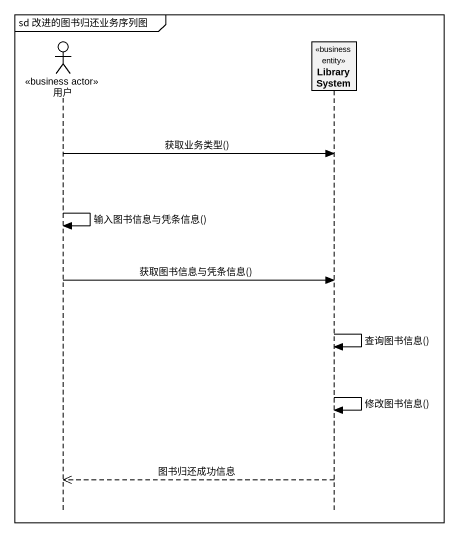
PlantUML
@startuml
mainframe sd 改进的图书归还业务序列图
hide footbox
actor 用户 <<business actor>>
participant "Library System" as Library_System <<business entity>>

用户 -> Library_System : 获取业务类型()
用户 -> 用户 : 输入图书信息与凭条信息()
用户 -> Library_System : 获取图书信息与凭条信息()
Library_System -> Library_System : 查询图书信息()
Library_System -> Library_System : 修改图书信息()
Library_System -->> 用户 : 图书归还成功信息
@enduml
